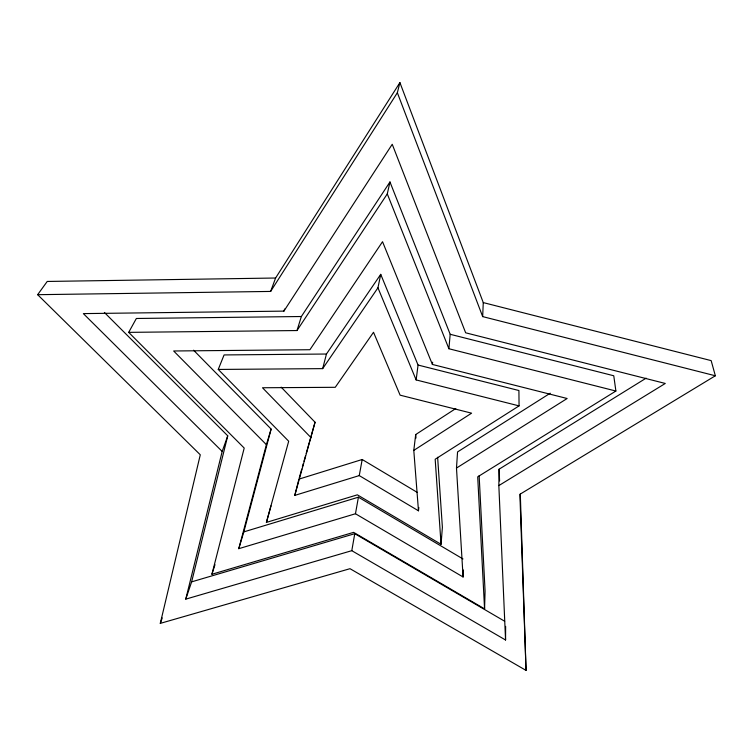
<?xml version="1.0" encoding="UTF-8"?>
<svg xmlns="http://www.w3.org/2000/svg" width="753" height="753" viewBox="0 0 753 753"><rect width="100%" height="100%" fill="white"/><g stroke="black" fill="none" stroke-linecap="round" stroke-linejoin="round"><path stroke-width="1.13" d="M104.385 312.457L227.745 435.818L222.182 451.433L185.765 599.143L351.792 550.678L505.555 640.003L505.64 626.374M505.555 640.003L498.844 485.591L499.088 469.194L646.14 378.157M450.181 334.285L613.77 375.766L615.888 391.033L448.901 348.743L450.181 334.285L389.969 181.962L301.36 316.514L136.359 318.481L128.688 332.365L244.207 448.054L211.922 574.257L353.609 532.362L484.574 608.876L485.073 591.058L479.143 475.727M483.266 302.593L711.161 360.621L715.35 375.775L482.673 316.608L483.266 302.593L399.909 82.595L275.598 278.017L270.638 291.43L37.65 294.687L47.223 281.453L275.598 278.017M193.587 350.201L271.127 429.069L266.383 444.656L238.786 548.683L355.463 513.753L463.086 576.986L463.443 570.002M463.086 576.986L456.487 468.055L457.56 451.932L550.255 393.198M418.056 365.045L518.911 390.525L519.062 405.886L416.136 379.926L418.056 365.045L380.726 274.346L326.454 354.023L224.083 354.936L218.248 369.441L288.691 441.23L266.402 522.413L357.346 494.834L441.06 544.297L442.387 527.26L437.625 457.259M417.256 492.396L362.193 459.499L298.903 479.143L294.781 495.399L359.256 475.595L418.48 510.798L418.837 507.475M456.487 468.055L567.15 398.506L432.401 364.452L432.646 362.193M418.48 510.798L413.792 450.388L415.703 434.547L455.781 408.54M351.792 550.678L354.767 533.689L504.661 621.244M355.463 513.753L358.419 497.187L462.982 558.952M359.256 475.595L362.193 459.499M218.248 369.441L322.67 368.631L377.95 287.806L380.726 274.346M128.688 332.365L297.002 330.548L387.287 193.898L389.969 181.962M520.304 494.128L526.046 670.405L349.994 568.694L160.295 623.38L200.289 454.793L37.65 294.687M185.765 599.143L191.629 581.862L227.745 435.818M294.781 495.399L315.055 422.235L281.151 387.146M270.638 291.43L397.358 92.723L399.909 82.595M322.67 368.631L326.454 354.023M238.786 548.683L243.831 531.882L271.127 429.069M266.402 522.413L270.995 505.865M299.223 478.033L301.755 469.1M302.386 466.869L303.337 463.519M303.967 461.288L305.549 455.706M306.189 453.475L315.055 422.235M297.002 330.548L301.36 316.514M211.922 574.257L215 564.665M222.182 451.433L83.357 313.606L283.909 311.121L284.625 309.012M160.295 623.38L162.243 617.921M283.909 311.121L392.228 144.275L465.655 332.798L665.285 383.456L498.844 485.591M413.792 450.388L471.604 413.171L400.116 395.165L373.516 332.28L335.254 387.306L262.496 387.757L311.149 437.785M519.062 405.886L435.178 459.236L441.06 544.297M615.888 391.033L477.703 476.837L484.574 608.876M715.35 375.775L519.89 494.307L526.046 670.405M243.831 531.882L358.419 497.187M191.629 581.862L354.767 533.689M266.383 444.656L173.651 350.983L309.925 349.721L382.533 241.713L432.401 364.452M377.95 287.806L416.136 379.926M387.287 193.898L448.901 348.743M397.358 92.723L482.673 316.608M415.703 434.547L415.976 438.058M499.088 469.194L499.597 480.932"/></g></svg>
